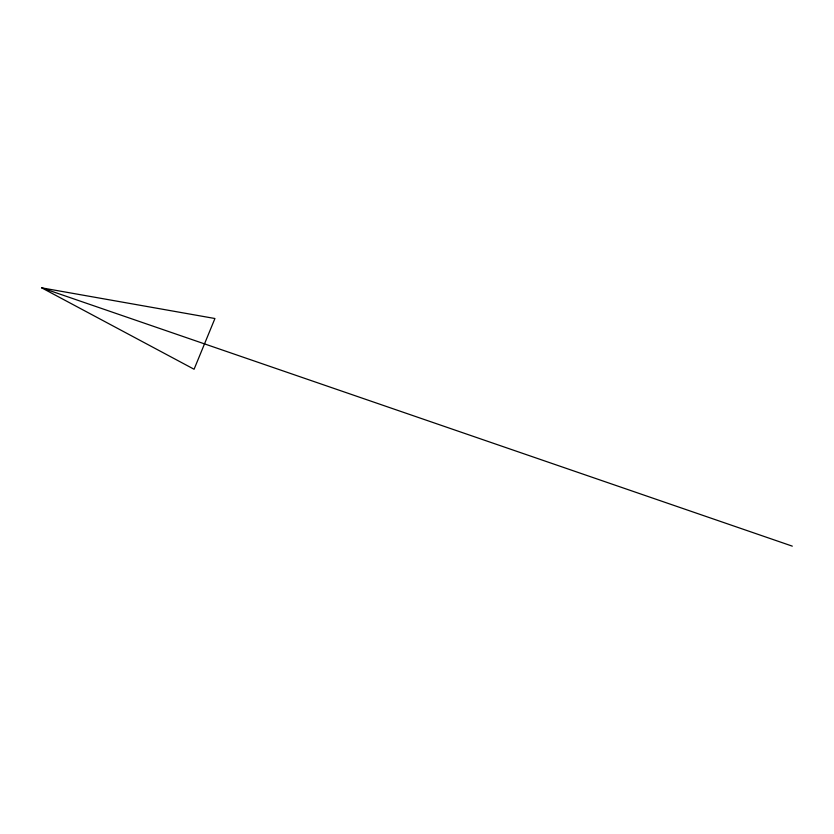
<?xml version="1.0" encoding="UTF-8"?>
<svg xmlns="http://www.w3.org/2000/svg" width="834" height="834" viewBox="0 0 834 834"><rect width="100%" height="100%" fill="white"/><g stroke="black" fill="none" stroke-linecap="round" stroke-linejoin="round"><path stroke-width="1.25" d="M41.7 287.855L214.932 318.515L194.082 369.243L41.7 287.855L792.3 546.145"/></g></svg>
